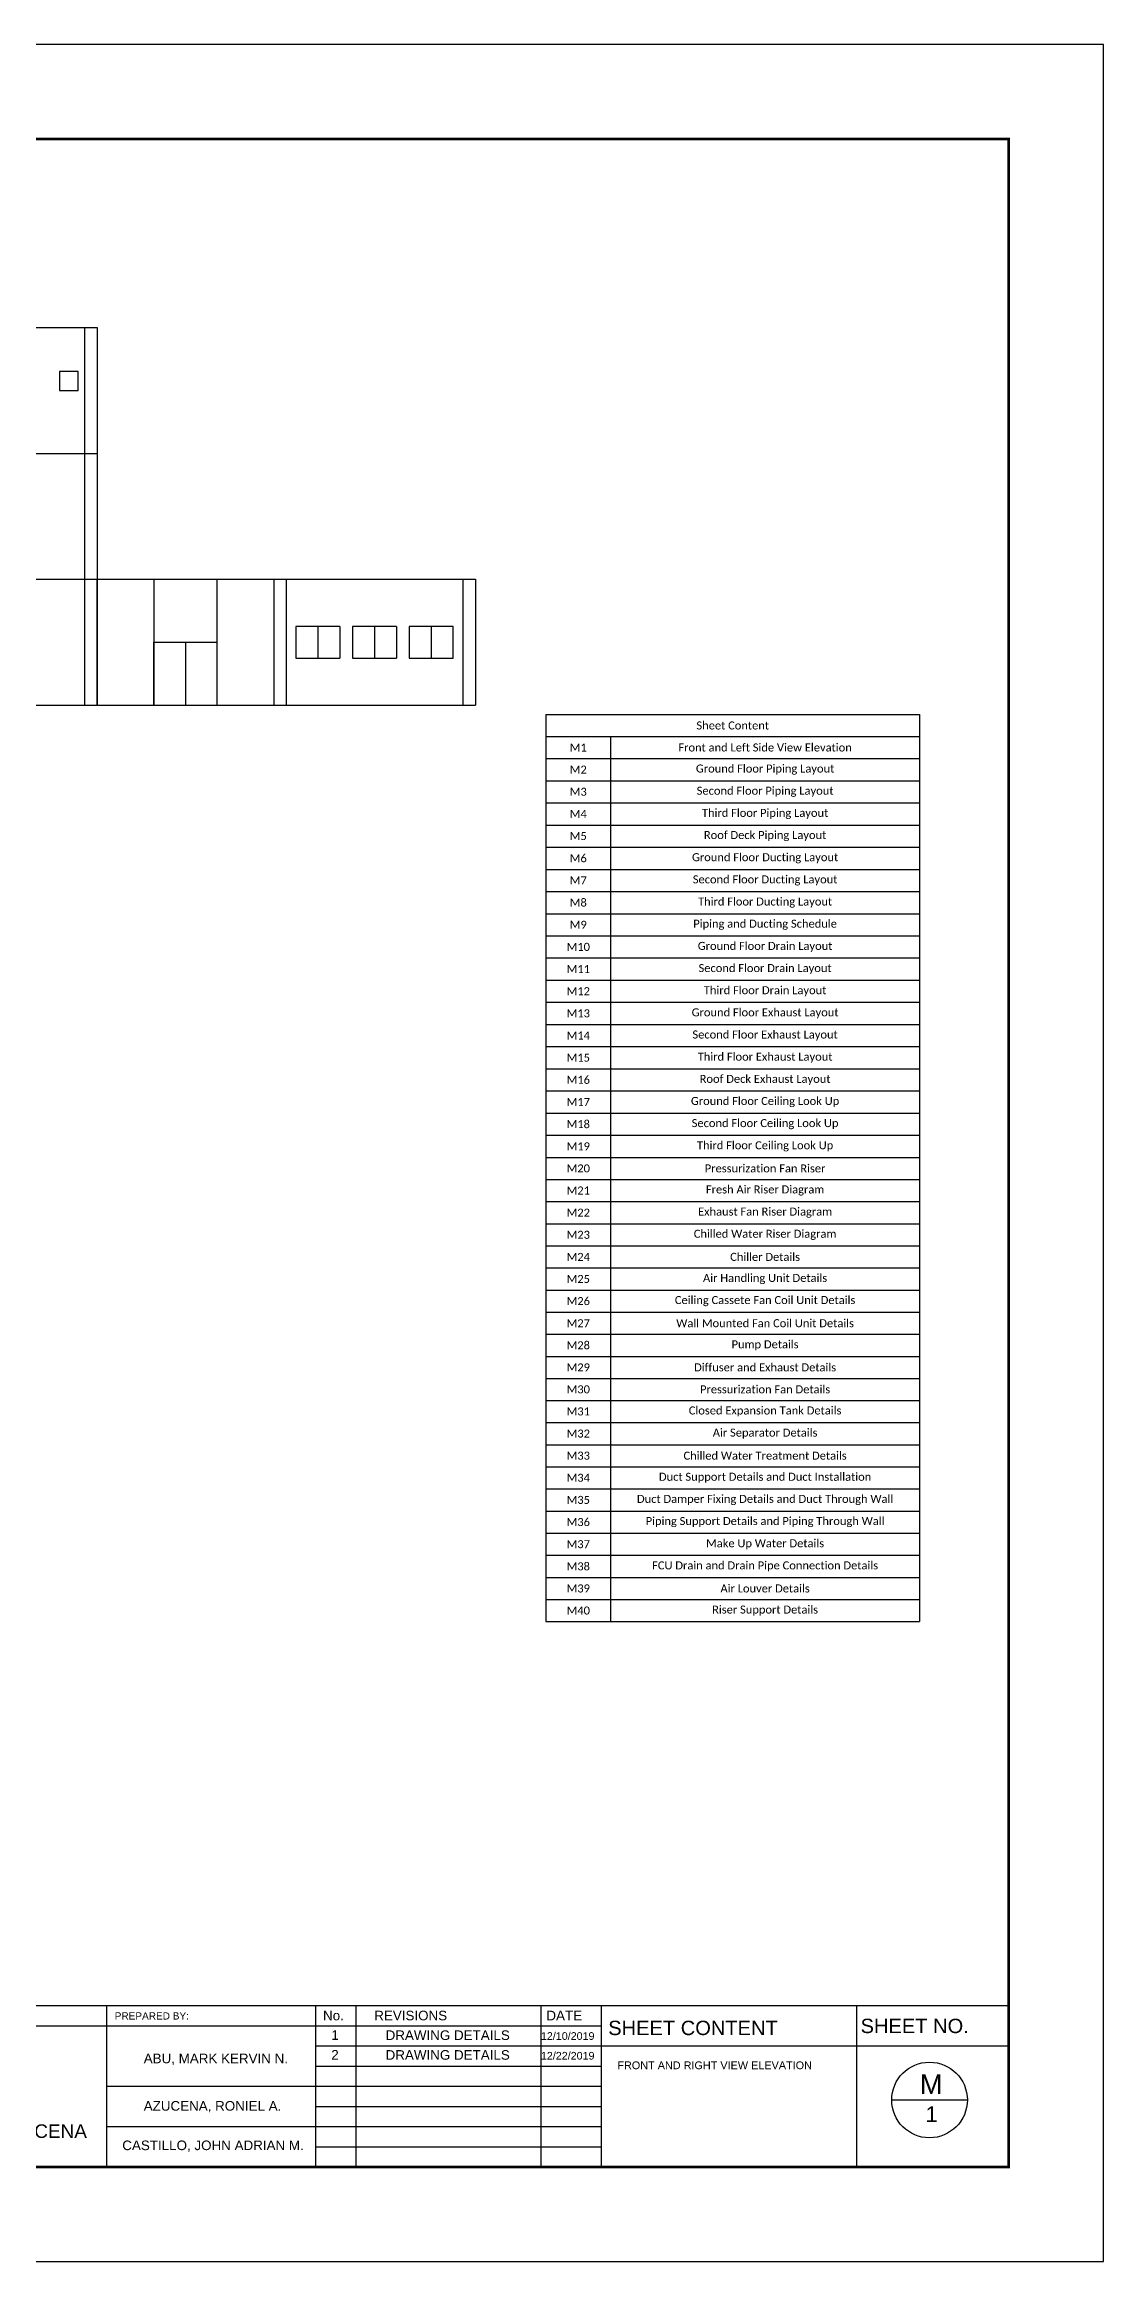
# Model space of a CAD drawing. Header units: millimetres. Extents: x 0 to 531, y -4 to 262.
# Drawn here: x 497.4 to 531.1, y -3.9 to 66.5 of the extents above; entities that cross this region are included whole.
import ezdxf

# ---------------------------------------------------------------- set-up
doc = ezdxf.new("R2010")
doc.units = ezdxf.units.MM
doc.layers.add('.1', color=1, linetype='Continuous')
doc.layers.add('template', color=7, linetype='Continuous')
doc.styles.add('arial', font='arial.ttf')
doc.styles.get("Standard").update_dxf_attribs({"font": 'arial.ttf'})

# ---------------------------------------------------------------- blocks, each defined once
blk = doc.blocks.new('*T36')
at = {"color": 0, "linetype": 'ByBlock', "lineweight": -2, "transparency": 16777216}
for p, q in [((0, 0), (11.854, 0)), ((0, 0), (0, -28.8)), ((11.854, 0), (11.854, -28.8)), ((0, -0.699), (11.854, -0.699)), ((2.054, -0.699), (2.054, -28.8)), ((0, -1.397), (11.854, -1.397)), ((0, -2.101), (11.854, -2.101)), ((0, -2.804), (11.854, -2.804)), ((0, -3.508), (11.854, -3.508)), ((0, -4.213), (11.854, -4.213)), ((0, -4.916), (11.854, -4.916)), ((0, -5.62), (11.854, -5.62)), ((0, -6.323), (11.854, -6.323)), ((0, -7.027), (11.854, -7.027)), ((0, -7.73), (11.854, -7.73)), ((0, -8.433), (11.854, -8.433)), ((0, -9.136), (11.854, -9.136)), ((0, -9.84), (11.854, -9.84)), ((0, -10.543), (11.854, -10.543)), ((0, -11.246), (11.854, -11.246)), ((0, -11.951), (11.854, -11.951)), ((0, -12.654), (11.854, -12.654)), ((0, -13.358), (11.854, -13.358)), ((0, -14.061), (11.854, -14.061)), ((0, -14.76), (11.854, -14.76)), ((0, -15.464), (11.854, -15.464)), ((0, -16.167), (11.854, -16.167)), ((0, -16.871), (11.854, -16.871)), ((0, -17.569), (11.854, -17.569)), ((0, -18.273), (11.854, -18.273)), ((0, -18.976), (11.854, -18.976)), ((0, -19.675), (11.854, -19.675)), ((0, -20.378), (11.854, -20.378)), ((0, -21.077), (11.854, -21.077)), ((0, -21.776), (11.854, -21.776)), ((0, -22.479), (11.854, -22.479)), ((0, -23.182), (11.854, -23.182)), ((0, -23.881), (11.854, -23.881)), ((0, -24.584), (11.854, -24.584)), ((0, -25.288), (11.854, -25.288)), ((0, -25.991), (11.854, -25.991)), ((0, -26.694), (11.854, -26.694)), ((0, -27.398), (11.854, -27.398)), ((0, -28.096), (11.854, -28.096)), ((0, -28.8), (11.854, -28.8))]:
    blk.add_line(p, q, dxfattribs=at)
at = {"color": 0, "transparency": 16777216, "char_height": 0.254, "attachment_point": 5}
for s, insert, width in [('{\\fCalibri|b0|i0|c0;Sheet Content', (5.927, -0.349), 11.4942), ('{\\fCalibri|b0|i0|c0;M1', (1.027, -1.048), 1.6936), ('{\\fCalibri|b0|i0|c0;Front and Left Side View Elevation', (6.954, -1.048), 9.4406), ('{\\fCalibri|b0|i0|c0;M2', (1.027, -1.749), 1.6936), ('{\\fCalibri|b0|i0|c0;Ground Floor Piping Layout', (6.954, -1.749), 9.4406), ('{\\fCalibri|b0|i0|c0;M3', (1.027, -2.453), 1.6936), ('{\\fCalibri|b0|i0|c0;Second Floor Piping Layout', (6.954, -2.453), 9.4406), ('{\\fCalibri|b0|i0|c0;M4', (1.027, -3.156), 1.6936), ('{\\fCalibri|b0|i0|c0;Third Floor Piping Layout', (6.954, -3.156), 9.4406), ('{\\fCalibri|b0|i0|c0;M5', (1.027, -3.86), 1.6936), ('{\\fCalibri|b0|i0|c0;Roof Deck Piping Layout', (6.954, -3.86), 9.4406), ('{\\fCalibri|b0|i0|c0;M6', (1.027, -4.564), 1.6936), ('{\\fCalibri|b0|i0|c0;Ground Floor Ducting Layout', (6.954, -4.564), 9.4406), ('{\\fCalibri|b0|i0|c0;M7', (1.027, -5.268), 1.6936), ('{\\fCalibri|b0|i0|c0;Second Floor Ducting Layout', (6.954, -5.268), 9.4406), ('{\\fCalibri|b0|i0|c0;M8', (1.027, -5.971), 1.6936), ('{\\fCalibri|b0|i0|c0;Third Floor Ducting Layout', (6.954, -5.971), 9.4406), ('{\\fCalibri|b0|i0|c0;M9', (1.027, -6.675), 1.6936), ('{\\fCalibri|b0|i0|c0;Piping and Ducting Schedule', (6.954, -6.675), 9.4406), ('{\\fCalibri|b0|i0|c0;M10', (1.027, -7.378), 1.6936), ('{\\fCalibri|b0|i0|c0;Ground Floor Drain Layout', (6.954, -7.378), 9.4406), ('{\\fCalibri|b0|i0|c0;M11', (1.027, -8.082), 1.6936), ('{\\fCalibri|b0|i0|c0;Second Floor Drain Layout', (6.954, -8.082), 9.4406), ('{\\fCalibri|b0|i0|c0;M12', (1.027, -8.785), 1.6936), ('{\\fCalibri|b0|i0|c0;Third Floor Drain Layout', (6.954, -8.785), 9.4406), ('{\\fCalibri|b0|i0|c0;M13', (1.027, -9.488), 1.6936), ('{\\fCalibri|b0|i0|c0;Ground Floor Exhaust Layout', (6.954, -9.488), 9.4406), ('{\\fCalibri|b0|i0|c0;M14', (1.027, -10.191), 1.6936), ('{\\fCalibri|b0|i0|c0;Second Floor Exhaust Layout', (6.954, -10.191), 9.4406), ('{\\fCalibri|b0|i0|c0;M15', (1.027, -10.895), 1.6936), ('{\\fCalibri|b0|i0|c0;Third Floor Exhaust Layout', (6.954, -10.895), 9.4406), ('{\\fCalibri|b0|i0|c0;M16', (1.027, -11.599), 1.6936), ('{\\fCalibri|b0|i0|c0;Roof Deck Exhaust Layout', (6.954, -11.599), 9.4406), ('{\\fCalibri|b0|i0|c0;M17', (1.027, -12.303), 1.6936), ('{\\fCalibri|b0|i0|c0;Ground Floor Ceiling Look Up', (6.954, -12.303), 9.4406), ('{\\fCalibri|b0|i0|c0;M18', (1.027, -13.006), 1.6936), ('{\\fCalibri|b0|i0|c0;Second Floor Ceiling Look Up', (6.954, -13.006), 9.4406), ('{\\fCalibri|b0|i0|c0;M19', (1.027, -13.71), 1.6936), ('{\\fCalibri|b0|i0|c0;Third Floor Ceiling Look Up', (6.954, -13.71), 9.4406), ('{\\fCalibri|b0|i0|c0;M20', (1.027, -14.411), 1.6936), ('{\\fCalibri|b0|i0|c0;Pressurization Fan Riser', (6.954, -14.411), 9.4406), ('{\\fCalibri|b0|i0|c0;M21', (1.027, -15.112), 1.6936), ('{\\fCalibri|b0|i0|c0;Fresh Air Riser Diagram', (6.954, -15.112), 9.4406), ('{\\fCalibri|b0|i0|c0;M22', (1.027, -15.815), 1.6936), ('{\\fCalibri|b0|i0|c0;Exhaust Fan Riser Diagram', (6.954, -15.815), 9.4406), ('{\\fCalibri|b0|i0|c0;M23', (1.027, -16.519), 1.6936), ('{\\fCalibri|b0|i0|c0;Chilled Water Riser Diagram', (6.954, -16.519), 9.4406), ('{\\fCalibri|b0|i0|c0;M24', (1.027, -17.22), 1.6936), ('{\\fCalibri|b0|i0|c0;Chiller Details', (6.954, -17.22), 9.4406), ('{\\fCalibri|b0|i0|c0;M25', (1.027, -17.921), 1.6936), ('{\\fCalibri|b0|i0|c0;Air Handling Unit Details', (6.954, -17.921), 9.4406), ('{\\fCalibri|b0|i0|c0;M26', (1.027, -18.624), 1.6936), ('{\\fCalibri|b0|i0|c0;Ceiling Cassete Fan Coil Unit Details', (6.954, -18.624), 9.4406), ('{\\fCalibri|b0|i0|c0;M27', (1.027, -19.326), 1.6936), ('{\\fCalibri|b0|i0|c0;Wall Mounted Fan Coil Unit Details', (6.954, -19.326), 9.4406), ('{\\fCalibri|b0|i0|c0;M28', (1.027, -20.027), 1.6936), ('{\\fCalibri|b0|i0|c0;Pump Details', (6.954, -20.027), 9.4406), ('{\\fCalibri|b0|i0|c0;M29', (1.027, -20.728), 1.6936), ('{\\fCalibri|b0|i0|c0;Diffuser and Exhaust Details', (6.954, -20.728), 9.4406), ('{\\fCalibri|b0|i0|c0;M30', (1.027, -21.426), 1.6936), ('{\\fCalibri|b0|i0|c0;Pressurization Fan Details', (6.954, -21.426), 9.4406), ('{\\fCalibri|b0|i0|c0;M31', (1.027, -22.127), 1.6936), ('{\\fCalibri|b0|i0|c0;Closed Expansion Tank Details', (6.954, -22.127), 9.4406), ('{\\fCalibri|b0|i0|c0;M32', (1.027, -22.83), 1.6936), ('{\\fCalibri|b0|i0|c0;Air Separator Details', (6.954, -22.83), 9.4406), ('{\\fCalibri|b0|i0|c0;M33', (1.027, -23.531), 1.6936), ('{\\fCalibri|b0|i0|c0;Chilled Water Treatment Details', (6.954, -23.531), 9.4406), ('{\\fCalibri|b0|i0|c0;M34', (1.027, -24.232), 1.6936), ('{\\fCalibri|b0|i0|c0;Duct Support Details and Duct Installation', (6.954, -24.232), 9.4406), ('{\\fCalibri|b0|i0|c0;M35', (1.027, -24.936), 1.6936), ('{\\fCalibri|b0|i0|c0;Duct Damper Fixing Details and Duct Through Wall', (6.954, -24.936), 9.4406), ('{\\fCalibri|b0|i0|c0;M36', (1.027, -25.639), 1.6936), ('{\\fCalibri|b0|i0|c0;Piping Support Details and Piping Through Wall', (6.954, -25.639), 9.4406), ('{\\fCalibri|b0|i0|c0;M37', (1.027, -26.343), 1.6936), ('{\\fCalibri|b0|i0|c0;Make Up Water Details', (6.954, -26.343), 9.4406), ('{\\fCalibri|b0|i0|c0;M38', (1.027, -27.046), 1.6936), ('{\\fCalibri|b0|i0|c0;FCU Drain and Drain Pipe Connection Details', (6.954, -27.046), 9.4406), ('{\\fCalibri|b0|i0|c0;M39', (1.027, -27.747), 1.6936), ('{\\fCalibri|b0|i0|c0;Air Louver Details', (6.954, -27.747), 9.4406), ('{\\fCalibri|b0|i0|c0;M40', (1.027, -28.448), 1.6936), ('{\\fCalibri|b0|i0|c0;Riser Support Details', (6.954, -28.448), 9.4406)]:
    blk.add_mtext(s, dxfattribs=dict(at, insert=insert, width=width))

msp = doc.modelspace()

# ---------------------------------------------------------------- linework, layer by layer
at = {"layer": '.1', "color": 0}
msp.add_line((531.054, 66.532), (431.778, 66.532), dxfattribs=at)
for p, q in [((441.446, 57.547), (499.121, 57.547)), ((498.721, 57.547), (498.721, 45.547)), ((499.121, 57.547), (499.121, 45.547)), ((498.521, 56.147), (497.921, 56.147)), ((497.921, 56.147), (497.921, 55.547)), ((498.521, 55.547), (498.521, 56.147)), ((497.921, 55.547), (498.521, 55.547)), ((443.746, 53.547), (499.121, 53.547)), ((443.746, 49.547), (499.121, 49.547)), ((499.121, 45.547), (499.121, 49.547)), ((499.121, 49.547), (511.121, 49.547)), ((500.921, 49.547), (500.921, 45.547)), ((502.921, 49.547), (502.921, 45.547)), ((504.721, 49.547), (504.721, 45.547)), ((505.121, 49.547), (505.121, 45.547)), ((510.721, 49.547), (510.721, 45.547)), ((511.121, 49.547), (511.121, 45.547)), ((506.821, 48.047), (505.421, 48.047)), ((505.421, 48.047), (505.421, 47.047)), ((506.121, 48.047), (506.121, 47.047)), ((506.821, 48.047), (506.821, 47.047)), ((508.621, 48.047), (507.221, 48.047)), ((507.221, 48.047), (507.221, 47.047)), ((507.921, 48.047), (507.921, 47.047)), ((508.621, 48.047), (508.621, 47.047)), ((510.421, 48.047), (509.021, 48.047)), ((509.021, 48.047), (509.021, 47.047)), ((509.721, 48.047), (509.721, 47.047)), ((510.421, 47.047), (510.421, 48.047)), ((500.921, 45.547), (500.921, 47.547)), ((500.921, 47.547), (502.921, 47.547)), ((501.921, 47.547), (501.921, 45.547)), ((505.421, 47.047), (506.821, 47.047)), ((507.221, 47.047), (508.621, 47.047)), ((509.021, 47.047), (510.421, 47.047)), ((441.446, 45.547), (511.121, 45.547))]:
    msp.add_line(p, q)
at = {"layer": 'template'}
for p, q in [((531.054, -3.864), (531.054, 66.532)), ((437.795, 4.265), (528.046, 4.265)), ((499.42, 4.265), (499.42, -0.856)), ((506.049, 4.265), (506.049, -0.856)), ((507.329, 4.265), (507.329, -0.856)), ((513.194, 4.265), (513.194, -0.856)), ((515.114, 4.265), (515.114, -0.856)), ((523.209, 4.265), (523.209, -0.856)), ((453.641, 3.625), (510.212, 3.625)), ((508.453, 3.625), (515.114, 3.625)), ((506.049, 2.985), (516.81, 2.985)), ((513.448, 2.985), (528.046, 2.985)), ((506.049, 2.345), (515.114, 2.345)), ((499.42, 1.705), (510.212, 1.705)), ((508.453, 1.705), (515.114, 1.705)), ((506.049, 1.065), (515.114, 1.065)), ((524.33, 1.269), (526.73, 1.269)), ((499.42, 0.425), (510.212, 0.425)), ((508.453, 0.425), (515.114, 0.425)), ((506.049, -0.215), (515.114, -0.215)), ((431.778, -3.864), (531.054, -3.864))]:
    msp.add_line(p, q, dxfattribs=at)
at = {"layer": 'template', "linetype": 'Continuous', "const_width": 0.0853}
msp.add_lwpolyline([(437.795, -0.856), (528.046, -0.856), (528.046, 63.523), (437.795, 63.523)], close=True, dxfattribs=at)
at = {"layer": 'template'}
msp.add_circle((525.53, 1.269), 1.2, dxfattribs=at)

# ---------------------------------------------------------------- block references
msp.add_blockref('*T36', (513.359, 45.255))

# ---------------------------------------------------------------- texts
at = {"layer": 'template', "style": 'arial'}
for s, height, p in [('PREPARED BY: ', 0.22802, (499.678, 3.823)), ('No.', 0.304, (506.287, 3.798)), ('REVISIONS', 0.304, (507.912, 3.798)), ('DATE', 0.304, (513.374, 3.798)), ('SHEET CONTENT', 0.45603, (515.336, 3.329)), ('SHEET NO.', 0.456, (523.343, 3.392)), ('2', 0.304, (506.549, 2.552)), ('1', 0.304, (506.549, 3.178)), ('DRAWING DETAILS', 0.30402, (508.273, 3.174)), ('DRAWING DETAILS', 0.30402, (508.273, 2.547)), ('12/10/2019', 0.2432, (513.2, 3.178)), ('ABU, MARK KERVIN N.', 0.30402, (500.598, 2.435)), ('12/22/2019', 0.2432, (513.2, 2.552)), ('FRONT AND RIGHT VIEW ELEVATION', 0.24626, (515.626, 2.247)), ('M', 0.624, (525.22, 1.455)), ('AZUCENA, RONIEL A.', 0.30402, (500.598, 0.93)), ('1', 0.499, (525.401, 0.569)), ('ENGR. RONIEL A. AZUCENA', 0.43038, (490.712, 0.064)), ('CASTILLO, JOHN ADRIAN M.', 0.30402, (499.918, -0.323))]:
    msp.add_text(s, height=height, dxfattribs=at).set_placement(p)

doc.saveas('drawing.dxf')
